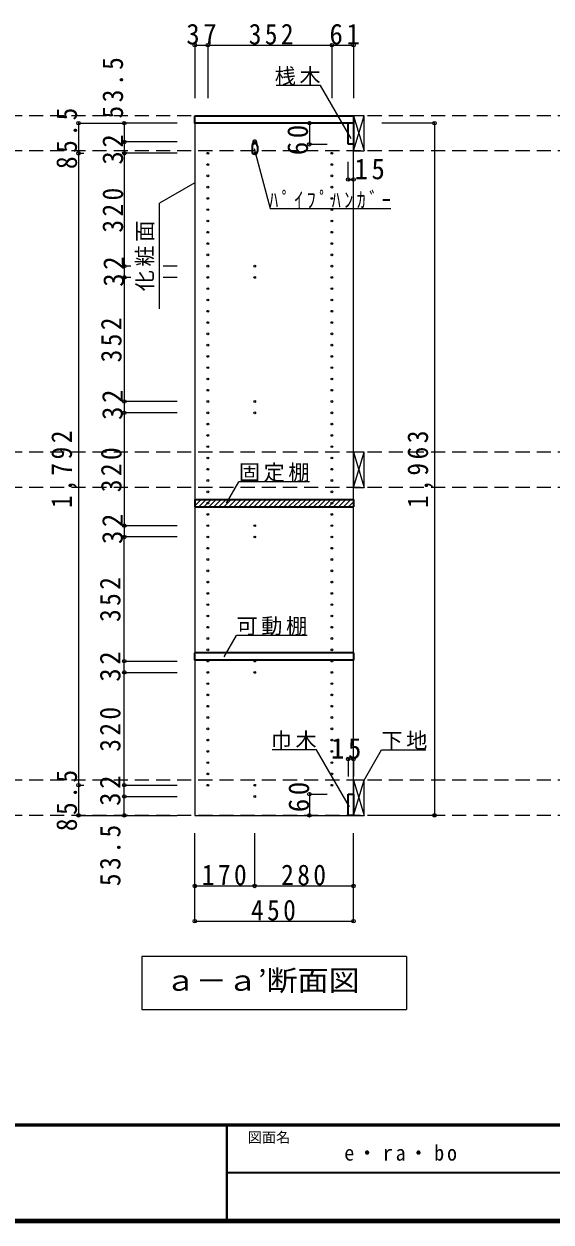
# Model space of a CAD drawing. Units: millimetres, scale not verified. Extents: x -3922 to 3878, y -2932 to 2722.
# Drawn here: x -597 to 898, y -2864 to 533 of the extents above; entities that cross this region are included whole.
import ezdxf
from ezdxf.enums import TextEntityAlignment as Align

# ---------------------------------------------------------------- set-up
doc = ezdxf.new("R2010")
doc.units = ezdxf.units.MM
doc.header["$LTSCALE"] = 20
doc.header["$PDMODE"] = 32
doc.header["$PDSIZE"] = 10
doc.linetypes.add('DASHED2', pattern=[3, 2, -1])
for name, color, linetype, lineweight in [('0-2', 2, 'Continuous', 35), ('0-3_固定棚', 3, 'Continuous', 25), ('0-4_可動棚', 3, 'Continuous', 25), ('0-5_側板', 4, 'Continuous', 9), ('0-6_パイプハンガー', 4, 'Continuous', 9), ('0-7_桟木・巾木', 2, 'Continuous', 35), ('0-8', 7, 'Continuous', 18), ('0-A_文字', 7, 'Continuous', 18), ('0-B_寸法', 7, 'Continuous', 9), ('0-C_ハッチ', 4, 'Continuous', 9), ('F-1_枠', 6, 'Continuous', 40)]:
    doc.layers.add(name, color=color, linetype=linetype, lineweight=lineweight)
doc.layers.add('F-A_文字', color=7, linetype='Continuous')
doc.styles.add('ＭＳ ゴシック', font='')
doc.styles.get('ＭＳ ゴシック').set_extended_font_data('MS Gothic')

msp = doc.modelspace()

# ---------------------------------------------------------------- linework, layer by layer
at = {"layer": '0-2'}
for p, q in [((-112.53, 272.73), (337.47, 272.73)), ((337.47, 272.73), (337.47, 251.73))]:
    msp.add_line(p, q, dxfattribs=at)
msp.add_lwpolyline([(337.47, 251.73), (-112.53, 251.73), (-112.53, 272.73)], dxfattribs=at)
at = {"layer": '0-3_固定棚', "color": 2, "lineweight": 35}
for p, q in [((-112.53, -815.27), (337.47, -815.27)), ((-112.53, -815.27), (-112.53, -836.27)), ((337.47, -815.27), (337.47, -836.27)), ((-112.53, -836.27), (337.47, -836.27))]:
    msp.add_line(p, q, dxfattribs=at)
at = {"layer": '0-4_可動棚', "color": 2, "lineweight": 35}
for p, q in [((337.47, -1250.27), (-112.53, -1250.27)), ((-112.53, -1271.27), (-112.53, -1250.27)), ((337.47, -1250.27), (337.47, -1271.27)), ((337.47, -1271.27), (-112.53, -1271.27))]:
    msp.add_line(p, q, dxfattribs=at)
at = {"layer": '0-5_側板', "color": 3, "lineweight": 25}
for p, q in [((337.47, 251.73), (-112.53, 251.73)), ((337.47, -1711.27), (337.47, 251.73))]:
    msp.add_line(p, q, dxfattribs=at)
msp.add_lwpolyline([(-112.53, 251.73), (-112.53, -1711.27), (337.47, -1711.27)], dxfattribs=at)
at = {"layer": '0-5_側板'}
for centre in [(57.47, 198.23), (-75.53, 166.23), (-75.53, 134.23), (57.47, 166.23), (276.47, 166.23), (276.47, 134.23), (-75.53, 102.23), (276.47, 102.23), (-75.53, 70.23), (276.47, 70.23), (-75.53, 38.23), (276.47, 38.23), (-75.53, 6.23), (276.47, 6.23), (-75.53, -25.77), (276.47, -25.77), (-75.53, -57.77), (276.47, -57.77), (-75.53, -89.77), (276.47, -89.77), (-75.53, -121.77), (276.47, -121.77), (-75.53, -153.77), (57.47, -153.77), (276.47, -153.77), (-75.53, -185.77), (57.47, -185.77), (276.47, -185.77), (-75.53, -217.77), (276.47, -217.77), (-75.53, -249.77), (276.47, -249.77), (-75.53, -281.77), (276.47, -281.77), (-75.53, -313.77), (276.47, -313.77), (-75.53, -345.77), (276.47, -345.77), (-75.53, -377.77), (-75.53, -409.77), (276.47, -377.77), (276.47, -409.77), (-75.53, -441.77), (276.47, -441.77), (-75.53, -473.77), (276.47, -473.77), (-75.53, -505.77), (276.47, -505.77), (-75.53, -537.77), (57.47, -537.77), (276.47, -537.77), (-75.53, -569.77), (57.47, -569.77), (276.47, -569.77), (-75.53, -601.77), (276.47, -601.77), (-75.53, -633.77), (276.47, -633.77), (-75.53, -665.77), (276.47, -665.77), (-75.53, -697.77), (276.47, -697.77), (-75.53, -729.77), (276.47, -729.77), (-75.53, -761.77), (276.47, -761.77), (-75.53, -793.77), (276.47, -793.77), (-75.53, -825.77), (276.47, -825.77), (-75.53, -857.77), (276.47, -857.77), (-75.53, -889.77), (57.47, -889.77), (276.47, -889.77), (-75.53, -921.77), (57.47, -921.77), (276.47, -921.77), (-75.53, -953.77), (-75.53, -985.77), (276.47, -953.77), (276.47, -985.77), (-75.53, -1017.77), (276.47, -1017.77), (-75.53, -1049.77), (276.47, -1049.77), (-75.53, -1081.77), (276.47, -1081.77), (-75.53, -1113.77), (276.47, -1113.77), (-75.53, -1145.77), (276.47, -1145.77), (-75.53, -1177.77), (276.47, -1177.77), (-75.53, -1209.77), (276.47, -1209.77), (-75.53, -1241.77), (276.47, -1241.77), (-75.53, -1273.77), (57.47, -1273.77), (276.47, -1273.77), (-75.53, -1305.77), (57.47, -1305.77), (276.47, -1305.77), (-75.53, -1337.77), (276.47, -1337.77), (-75.53, -1369.77), (276.47, -1369.77), (-75.53, -1401.77), (276.47, -1401.77), (-75.53, -1433.77), (276.47, -1433.77), (-75.53, -1465.77), (276.47, -1465.77), (-75.53, -1497.77), (-75.53, -1529.77), (276.47, -1497.77), (276.47, -1529.77), (-75.53, -1561.77), (276.47, -1561.77), (-75.53, -1593.77), (276.47, -1593.77), (-75.53, -1625.77), (57.47, -1625.77), (276.47, -1625.77), (57.47, -1657.77)]:
    msp.add_circle(centre, 2.5, dxfattribs=at)
at = {"layer": '0-6_パイプハンガー', "color": 2, "lineweight": 35}
for p, q in [((49.97, 186.23), (49.97, 171.23)), ((64.97, 186.23), (64.97, 171.23))]:
    msp.add_line(p, q, dxfattribs=at)
at = {"layer": '0-6_パイプハンガー', "color": 7, "lineweight": 18}
for centre, radius, start, end in [((96.07, 184.72), 46.13, 162.96035, 178.115), ((57.47, 198.23), 5.5, 0, 180), ((18.86, 184.72), 46.13, 1.885, 17.03965)]:
    msp.add_arc(centre, radius, start, end, dxfattribs=at)
at = {"layer": '0-6_パイプハンガー', "color": 2, "lineweight": 35}
for centre, start, end in [((57.47, 186.23), 0, 180), ((57.47, 171.23), 180, 0)]:
    msp.add_arc(centre, 7.5, start, end, dxfattribs=at)
at = {"layer": '0-7_桟木・巾木'}
for p, q in [((337.47, 251.73), (322.47, 251.73)), ((322.47, 191.73), (322.47, 251.73)), ((337.47, 251.73), (337.47, 191.73)), ((322.47, -1651.27), (337.47, -1651.27)), ((337.47, -1651.27), (337.47, -1711.27))]:
    msp.add_line(p, q, dxfattribs=at)
for points in [[(337.47, 191.73), (325.97, 191.73), (322.47, 191.73)], [(337.47, -1711.27), (322.47, -1711.27), (322.47, -1651.27)]]:
    msp.add_lwpolyline(points, dxfattribs=at)
at = {"layer": '0-8', "color": 3, "lineweight": 25}
for p, q in [((337.47, 272.73), (337.47, 172.73)), ((367.47, 272.73), (337.47, 272.73)), ((367.47, 172.73), (367.47, 272.73)), ((337.47, 172.73), (367.47, 172.73)), ((337.47, -681.27), (337.47, -781.27)), ((367.47, -681.27), (337.47, -681.27)), ((367.47, -781.27), (367.47, -681.27)), ((337.47, -781.27), (367.47, -781.27)), ((337.47, -1611.27), (337.47, -1711.27)), ((367.47, -1611.27), (337.47, -1611.27)), ((367.47, -1711.27), (367.47, -1611.27)), ((337.47, -1711.27), (367.47, -1711.27))]:
    msp.add_line(p, q, dxfattribs=at)
at = {"layer": '0-8'}
for p, q in [((337.47, 172.73), (367.47, 272.73)), ((337.47, 272.73), (367.47, 172.73)), ((337.47, -781.27), (367.47, -681.27)), ((337.47, -681.27), (367.47, -781.27)), ((337.47, -1711.27), (367.47, -1611.27)), ((337.47, -1611.27), (367.47, -1711.27))]:
    msp.add_line(p, q, dxfattribs=at)
at = {"layer": '0-A_文字'}
for p, q in [((244.12, 358.32), (118.09, 358.32)), ((330.8, 208.2), (244.12, 358.32)), ((55.87, 179.76), (101.41, 9.81)), ((-112.53, 82.66), (-212.53, 24.93)), ((-212.53, -275.07), (-212.53, 24.93)), ((101.41, 9.81), (443.74, 9.81)), ((-22.55, -826.33), (12.47, -765.68)), ((212.47, -765.68), (12.47, -765.68)), ((-29.2, -1261.79), (5.81, -1201.14)), ((205.81, -1201.14), (5.81, -1201.14)), ((367.47, -1611.27), (416.89, -1525.68)), ((416.89, -1525.68), (542.91, -1525.68)), ((487.47, -2111.27), (487.47, -2261.27)), ((-262.53, -2261.27), (487.47, -2261.27))]:
    msp.add_line(p, q, dxfattribs=at)
for points in [[(326.07, -1687.41), (232.69, -1525.68), (106.66, -1525.68)], [(487.47, -2111.27), (-262.53, -2111.27), (-262.53, -2261.27)]]:
    msp.add_lwpolyline(points, dxfattribs=at)
at = {"layer": '0-B_寸法', "color": 4}
for p, q in [((-112.53, 472.73), (-112.53, 322.73)), ((-112.53, 472.73), (337.47, 472.73)), ((-75.53, 472.73), (-75.53, 322.73)), ((276.47, 472.73), (276.47, 322.73)), ((337.47, 472.73), (337.47, 322.73)), ((-442.53, 251.73), (-442.53, -1711.27)), ((-442.53, 251.73), (-312.53, 251.73)), ((-312.53, 251.73), (-312.53, 198.23)), ((-162.53, 251.73), (-312.53, 251.73)), ((212.47, 251.73), (212.47, 191.73)), ((212.47, 251.73), (262.47, 251.73)), ((567.47, 251.73), (417.47, 251.73)), ((567.47, 251.73), (567.47, -1711.27)), ((-312.53, 198.23), (-312.53, 166.23)), ((-162.53, 198.23), (-312.53, 198.23)), ((212.47, 191.73), (262.47, 191.73)), ((-442.53, 166.23), (-427.52, 166.23)), ((-312.53, 166.23), (-312.53, -153.77)), ((-162.53, 166.23), (-312.53, 166.23)), ((322.47, 91.73), (322.47, 141.73)), ((337.47, 91.73), (337.47, 141.73)), ((322.47, 91.73), (337.47, 91.73)), ((-312.53, -153.77), (-312.53, -185.77)), ((-294.04, -153.77), (-312.53, -153.77)), ((-162.53, -153.77), (-202.28, -153.77)), ((-312.53, -185.77), (-312.53, -537.77)), ((-294.04, -185.77), (-312.53, -185.77)), ((-162.53, -185.77), (-202.28, -185.77)), ((-312.53, -537.77), (-312.53, -569.77)), ((-162.53, -537.77), (-312.53, -537.77)), ((-312.53, -569.77), (-312.53, -889.77)), ((-162.53, -569.77), (-312.53, -569.77)), ((-312.53, -889.77), (-312.53, -921.77)), ((-162.53, -889.77), (-312.53, -889.77)), ((-162.53, -921.77), (-312.53, -921.77)), ((-312.53, -1273.77), (-312.53, -921.77)), ((-312.53, -1305.77), (-312.53, -1273.77)), ((-312.53, -1273.77), (-162.53, -1273.77)), ((-312.53, -1625.77), (-312.53, -1305.77)), ((-312.53, -1305.77), (-162.53, -1305.77)), ((322.47, -1551.27), (337.47, -1551.27)), ((322.47, -1551.27), (322.47, -1601.27)), ((337.47, -1551.27), (337.47, -1601.27)), ((-442.53, -1625.77), (-427.52, -1625.77)), ((-312.53, -1657.77), (-312.53, -1625.77)), ((-312.53, -1625.77), (-162.53, -1625.77)), ((-312.53, -1711.27), (-312.53, -1657.77)), ((-312.53, -1657.77), (-162.53, -1657.77)), ((212.47, -1651.27), (212.47, -1711.27)), ((212.47, -1651.27), (262.47, -1651.27)), ((-442.53, -1711.27), (-312.53, -1711.27)), ((-312.53, -1711.27), (-162.53, -1711.27)), ((212.47, -1711.27), (262.47, -1711.27)), ((567.47, -1711.27), (417.47, -1711.27)), ((-112.53, -2011.27), (-112.53, -1761.27)), ((57.47, -1911.27), (57.47, -1761.27)), ((337.47, -2011.27), (337.47, -1761.27)), ((-112.53, -1911.27), (337.47, -1911.27)), ((-112.53, -2011.27), (337.47, -2011.27))]:
    msp.add_line(p, q, dxfattribs=at)
at = {"layer": '0-B_寸法', "color": 4, "linetype": 'DASHED2'}
for p, q in [((3177.47, 272.73), (-3011.53, 272.73)), ((3177.47, 172.73), (-3011.53, 172.73)), ((3177.47, -681.27), (-3011.53, -681.27)), ((3177.47, -781.27), (-3011.53, -781.27)), ((3177.47, -1611.27), (-3011.53, -1611.27)), ((3177.47, -1711.27), (-3011.53, -1711.27))]:
    msp.add_line(p, q, dxfattribs=at)
at = {"layer": '0-B_寸法'}
for p in [(-112.53, 472.73), (-75.53, 472.73), (276.47, 472.73), (337.47, 472.73), (-442.53, 251.73), (-312.53, 251.73), (212.47, 251.73), (567.47, 251.73), (-442.53, 166.23), (-312.53, 198.23), (-312.53, 166.23), (212.47, 191.73), (322.47, 91.73), (337.47, 91.73), (-312.53, -153.77), (-312.53, -185.77), (-312.53, -537.77), (-312.53, -569.77), (-312.53, -889.77), (-312.53, -921.77), (-312.53, -1273.77), (-312.53, -1305.77), (322.47, -1551.27), (337.47, -1551.27), (-442.53, -1625.77), (-312.53, -1625.77), (-312.53, -1657.77), (212.47, -1651.27), (-442.53, -1711.27), (-312.53, -1711.27), (212.47, -1711.27), (567.47, -1711.27), (-112.53, -1911.27), (57.47, -1911.27), (337.47, -1911.27), (-112.53, -2011.27), (337.47, -2011.27)]:
    msp.add_point(p, dxfattribs=at)
at = {"layer": '0-C_ハッチ'}
for p, q in [((-112.53, -833.79), (-94, -815.27)), ((-112.53, -819.65), (-108.15, -815.27)), ((-100.86, -836.27), (-79.86, -815.27)), ((-86.72, -836.27), (-65.72, -815.27)), ((-72.58, -836.27), (-51.58, -815.27)), ((-58.44, -836.27), (-37.44, -815.27)), ((-44.29, -836.27), (-23.29, -815.27)), ((-30.15, -836.27), (-9.15, -815.27)), ((-16.01, -836.27), (4.99, -815.27)), ((-1.87, -836.27), (19.13, -815.27)), ((12.27, -836.27), (33.27, -815.27)), ((26.42, -836.27), (47.42, -815.27)), ((40.56, -836.27), (61.56, -815.27)), ((54.7, -836.27), (75.7, -815.27)), ((68.84, -836.27), (89.84, -815.27)), ((82.99, -836.27), (103.99, -815.27)), ((97.13, -836.27), (118.13, -815.27)), ((111.27, -836.27), (132.27, -815.27)), ((125.41, -836.27), (146.41, -815.27)), ((139.55, -836.27), (160.55, -815.27)), ((153.7, -836.27), (174.7, -815.27)), ((167.84, -836.27), (188.84, -815.27)), ((181.98, -836.27), (202.98, -815.27)), ((196.12, -836.27), (217.12, -815.27)), ((210.26, -836.27), (231.26, -815.27)), ((224.41, -836.27), (245.41, -815.27)), ((238.55, -836.27), (259.55, -815.27)), ((252.69, -836.27), (273.69, -815.27)), ((266.83, -836.27), (287.83, -815.27)), ((280.97, -836.27), (301.97, -815.27)), ((295.12, -836.27), (316.12, -815.27)), ((309.26, -836.27), (330.26, -815.27)), ((323.4, -836.27), (337.47, -822.2))]:
    msp.add_line(p, q, dxfattribs=at)
at = {"layer": 'F-1_枠'}
for p, q in [((3877.97, -2587.71), (-3922.03, -2587.71)), ((3877.97, -2591.04), (-3922.03, -2591.04)), ((-22.03, -2591.04), (-22.03, -2857.71)), ((-22.03, -2724.37), (3871.3, -2724.38)), ((3877.97, -2857.71), (-3922.03, -2857.71)), ((3877.97, -2861.04), (-3922.03, -2861.04)), ((3877.97, -2864.37), (-3922.03, -2864.37))]:
    msp.add_line(p, q, dxfattribs=at)

# ---------------------------------------------------------------- texts
at = {"layer": '0-A_文字', "style": 'ＭＳ ゴシック', "width": 1.1}
msp.add_text('ａ－ａ’断面図', height=58.65, dxfattribs=at).set_placement((-197.53, -2226.27), align=Align.BOTTOM_LEFT)
at = {"layer": '0-A_文字', "char_height": 43.99, "attachment_point": 7, "style": 'ＭＳ ゴシック'}
for s, insert in [('\\T1.17;桟木', (114.12, 358.32)), ('\\T1.39;\\W0.85;ﾊﾟｲﾌﾟﾊﾝｶﾞｰ', (98.74, 9.81)), ('\\T1.17;固定棚', (12.47, -765.68)), ('\\T1.17;可動棚', (5.81, -1201.14)), ('\\T1.17;巾木', (102.69, -1525.68)), ('\\T1.17;下地', (416.89, -1525.68)), ('\\T1.28;\\W0.95;e・ra・bo', (311.3, -2691.04))]:
    msp.add_mtext(s, dxfattribs=dict(at, insert=insert))
at = {"layer": '0-A_文字', "insert": (-227.53, -225.07), "char_height": 43.99, "attachment_point": 7, "rotation": 90, "style": 'ＭＳ ゴシック'}
msp.add_mtext('\\T1.17;化粧面', dxfattribs=at)
at = {"layer": '0-B_寸法', "char_height": 58.65, "attachment_point": 7, "style": 'ＭＳ ゴシック'}
for s, insert in [('\\T1.27;\\W0.95;37', (-136.53, 473.94)), ('\\T1.27;\\W0.9;352', (40.47, 473.94)), ('\\T1.27;\\W0.95;61', (269.47, 473.94)), ('\\T1.27;\\W0.95;15', (340.36, 91.73)), ('\\T1.27;\\W0.95;15', (273.62, -1551.27)), ('\\T1.27;\\W0.9;170', (-92.53, -1910.06)), ('\\T1.27;\\W0.9;280', (132.47, -1910.06)), ('\\T1.27;\\W0.9;450', (46.93, -2010.06))]:
    msp.add_mtext(s, dxfattribs=dict(at, insert=insert))
at = {"layer": '0-B_寸法', "char_height": 58.65, "attachment_point": 7, "rotation": 90, "style": 'ＭＳ ゴシック'}
for s, insert in [('\\T1.28;\\W0.9;53.5', (-315.14, 264.81)), ('\\T1.28;\\W0.9;85.5', (-445.85, 121.48)), ('\\T1.27;\\W0.95;60', (209.27, 160.86)), ('\\T1.27;\\W0.95;32', (-315.14, 134.1)), ('\\T1.27;\\W0.9;320', (-315.14, -58.77)), ('\\T1.27;\\W0.95;32', (-312.53, -212.27)), ('\\T1.27;\\W0.9;352', (-319.44, -426.77)), ('\\T1.27;\\W0.95;32', (-316.04, -589.89)), ('\\T1.28;\\W0.9;1,792', (-445.85, -839.77)), ('\\T1.28;\\W0.9;1,963', (564.15, -839.77)), ('\\T1.27;\\W0.9;320', (-319.44, -794.77)), ('\\T1.27;\\W0.95;32', (-316.04, -941.89)), ('\\T1.27;\\W0.9;352', (-322.53, -1162.77)), ('\\T1.27;\\W0.95;32', (-322.53, -1332.27)), ('\\T1.27;\\W0.9;320', (-322.53, -1530.77)), ('\\T1.28;\\W0.9;85.5', (-445.85, -1756.02)), ('\\T1.27;\\W0.95;32', (-322.53, -1684.27)), ('\\T1.27;\\W0.95;60', (212.47, -1702.05)), ('\\T1.28;\\W0.9;53.5', (-322.53, -1911.84))]:
    msp.add_mtext(s, dxfattribs=dict(at, insert=insert))
at = {"layer": 'F-A_文字', "style": 'ＭＳ ゴシック'}
msp.add_text('図面名', height=29.33, dxfattribs=at).set_placement((37.97, -2647.71), align=Align.BOTTOM_LEFT)

doc.saveas('drawing.dxf')
